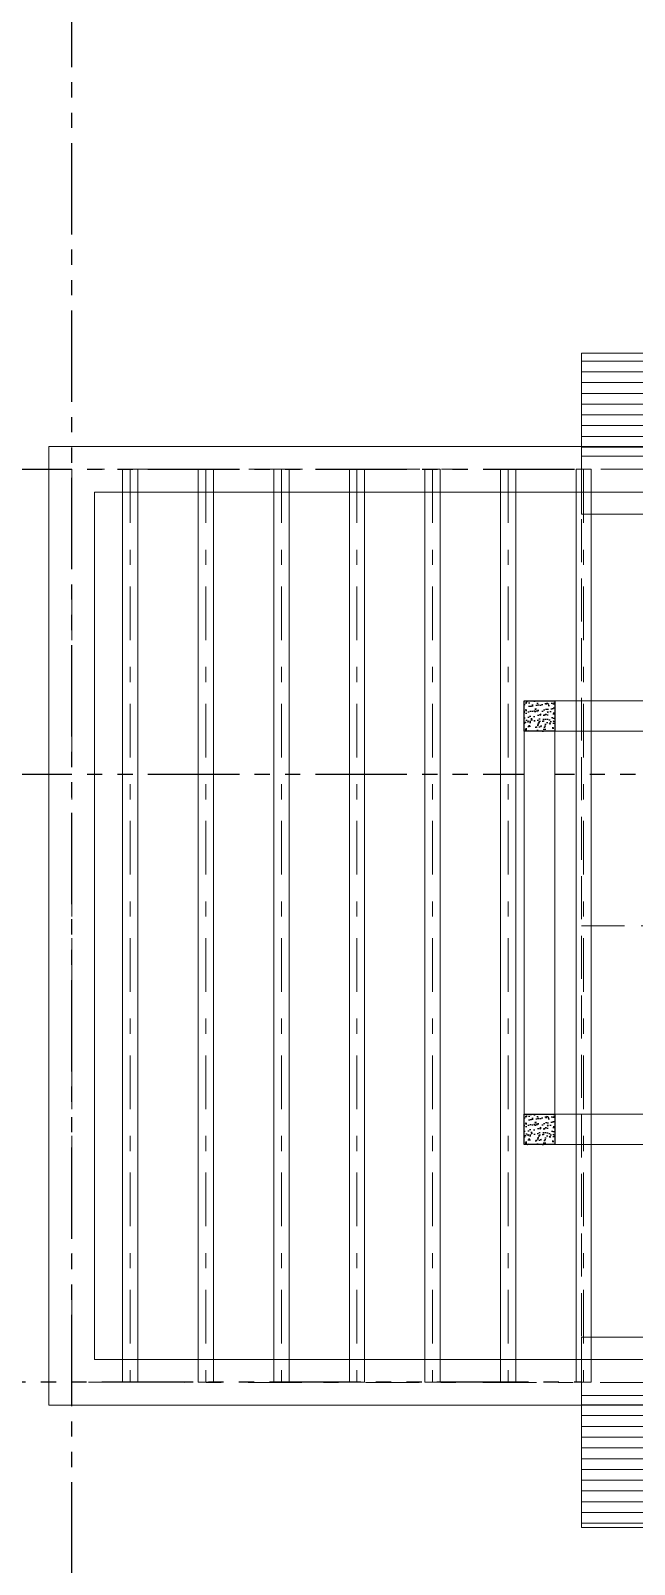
# Model space of a CAD drawing. Header units: metres. Extents: x -6.1 to 26.1, y -10.1 to 14.1.
# Drawn here: x -0.27 to 3.69, y -1.2 to 8.88 of the extents above; entities that cross this region are included whole.
import ezdxf

# ---------------------------------------------------------------- set-up
doc = ezdxf.new("R2010")
doc.units = ezdxf.units.M
doc.header["$MEASUREMENT"] = 0
for name, pattern in [('Xref_ Arq. TAP$0$Línea Oculta', [0.391222, 0.282222, -0.109]), ('Xref_ Arq. TAP$0$Punto & Raya', [0.670278, 0.352778, -0.176389, 0, -0.141111]), ('Xref_ Arq. TAP$0$Wipeout_Contour', [1, 0, -1]), ('Xref_Ejes$0$ACAD_ISO05W100', [33, 24, -3, 0, -3, 0, -3])]:
    doc.linetypes.add(name, pattern=pattern)
for name, color, linetype in [('VIGA', 3, 'Continuous'), ('Xref_ Arq. TAP$0$Estructura - Cubiertas', 7, 'Continuous'), ('Xref_ Arq. TAP$0$Estructura - Muros', 7, 'Continuous'), ('Xref_ Arq. TAP$0$Estructura - Vigas y Pilares', 7, 'Continuous'), ('Xref_Castillos CUB$0$Firme', 7, 'Continuous'), ('Xref_Castillos CUB$0$VIGA', 3, 'Continuous'), ('Xref_Ejes$0$00-EJES', 1, 'Xref_Ejes$0$ACAD_ISO05W100')]:
    doc.layers.add(name, color=color, linetype=linetype)
for name, color, linetype, lineweight in [('Xref_ Arq. TAP$0$Estructura - Cubiertas_Pluma_Nº__1', 7, 'Continuous', 13), ('Xref_ Arq. TAP$0$Estructura - Cubiertas_Pluma_Nº__2', 8, 'Continuous', 15), ('Xref_ Arq. TAP$0$Estructura - Muros_Pluma_Nº__1', 7, 'Continuous', 13), ('Xref_ Arq. TAP$0$Estructura - Muros_Pluma_Nº__163', 9, 'Continuous', 13)]:
    doc.layers.add(name, color=color, linetype=linetype, lineweight=lineweight)
doc.layers.add('Xref_ Arq. TAP$0$Estructura - Vigas y Pilares_Pluma_Nº__69', color=7, linetype='Continuous', lineweight=13, true_color=0x6a6a6a)
doc.layers.add('Xref_ Arq. TAP$0$Estructura - Vigas y Pilares_Pluma_Nº__90', color=7, linetype='Continuous', lineweight=13, true_color=0x6a6a6a)
pattern_1 = [(45, (0, 0), (-0.1272792, 0.1272792), [])]

# ---------------------------------------------------------------- blocks, each defined once
blk = doc.blocks.new('Xref_Ejes')
at = {"layer": 'Xref_Ejes$0$00-EJES', "ltscale": 0.025}
for p, q in [((0, -8.957), (0, 12.987)), ((-5, 6), (24.997, 6)), ((-5, 3.996), (24.997, 3.996)), ((24.997, 0), (-5, 0))]:
    blk.add_line(p, q, dxfattribs=at)
blk = doc.blocks.new('Xref_ Arq. TAP$0$Muro_4', base_point=(-6.511, 13.493))
at = {"color": 254, "linetype": 'Xref_ Arq. TAP$0$Wipeout_Contour', "lineweight": 0, "ltscale": 60.715775}
blk.add_wipeout([(-6.511, 13.493), (-7.685, 13.493), (-7.485, 13.293), (-6.711, 13.293)], dxfattribs=at).dxf.layer = 'Xref_ Arq. TAP$0$Estructura - Muros'
at = {"layer": 'Xref_ Arq. TAP$0$Estructura - Muros_Pluma_Nº__163', "linetype": 'Continuous'}
h = blk.add_hatch(dxfattribs=at)
h.set_pattern_fill('BLOQUE_MAMPOSTERÍA', color=256, style=0, pattern_type=2)
h.set_pattern_definition(pattern_1)
h.paths.add_polyline_path([(-6.511, 13.493), (-7.685, 13.493), (-7.485, 13.293), (-6.711, 13.293)])
at = {"layer": 'Xref_ Arq. TAP$0$Estructura - Muros_Pluma_Nº__1', "linetype": 'Continuous', "flags": 128}
for points in [[(-6.511, 13.493), (-7.685, 13.493)], [(-7.485, 13.293), (-6.711, 13.293)]]:
    blk.add_lwpolyline(points, dxfattribs=at)
blk = doc.blocks.new('Xref_ Arq. TAP$0$Muro_5', base_point=(-7.685, 13.493))
at = {"color": 254, "linetype": 'Xref_ Arq. TAP$0$Wipeout_Contour', "lineweight": 0, "ltscale": 57.104215}
blk.add_wipeout([(-7.685, 13.493), (-7.685, 10.576), (-7.485, 10.776), (-7.485, 13.293)], dxfattribs=at).dxf.layer = 'Xref_ Arq. TAP$0$Estructura - Muros'
at = {"layer": 'Xref_ Arq. TAP$0$Estructura - Muros_Pluma_Nº__163', "linetype": 'Continuous'}
h = blk.add_hatch(dxfattribs=at)
h.set_pattern_fill('BLOQUE_MAMPOSTERÍA', color=256, style=0, pattern_type=2)
h.set_pattern_definition(pattern_1)
h.paths.add_polyline_path([(-7.685, 13.493), (-7.685, 10.576), (-7.485, 10.776), (-7.485, 13.293)])
at = {"layer": 'Xref_ Arq. TAP$0$Estructura - Muros_Pluma_Nº__1', "linetype": 'Continuous', "flags": 128}
for points in [[(-7.685, 13.493), (-7.685, 10.576)], [(-7.485, 10.776), (-7.485, 13.293)]]:
    blk.add_lwpolyline(points, dxfattribs=at)
blk = doc.blocks.new('Xref_ Arq. TAP$0$Muro_6', base_point=(-7.685, 10.576))
at = {"color": 254, "linetype": 'Xref_ Arq. TAP$0$Wipeout_Contour', "lineweight": 0, "ltscale": 51.381638}
blk.add_wipeout([(-7.685, 10.576), (-6.511, 10.576), (-6.711, 10.776), (-7.485, 10.776)], dxfattribs=at).dxf.layer = 'Xref_ Arq. TAP$0$Estructura - Muros'
at = {"layer": 'Xref_ Arq. TAP$0$Estructura - Muros_Pluma_Nº__1', "linetype": 'Continuous', "flags": 128}
for points in [[(-6.711, 10.776), (-7.485, 10.776)], [(-7.685, 10.576), (-6.511, 10.576)]]:
    blk.add_lwpolyline(points, dxfattribs=at)
blk = doc.blocks.new('Xref_ Arq. TAP$0$Muro_8', base_point=(-6.511, 13.493))
at = {"color": 254, "linetype": 'Xref_ Arq. TAP$0$Wipeout_Contour', "lineweight": 0, "ltscale": 60.737296}
blk.add_wipeout([(-6.511, 13.493), (-7.685, 13.493), (-7.685, 13.293), (-6.511, 13.293)], dxfattribs=at).dxf.layer = 'Xref_ Arq. TAP$0$Estructura - Muros'
at = {"layer": 'Xref_ Arq. TAP$0$Estructura - Muros_Pluma_Nº__1', "linetype": 'Continuous', "flags": 128}
for points in [[(-6.511, 13.493), (-7.685, 13.493)], [(-7.485, 13.293), (-6.711, 13.293)]]:
    blk.add_lwpolyline(points, dxfattribs=at)
blk = doc.blocks.new('Xref_ Arq. TAP$0$Muro_9', base_point=(-7.685, 13.493))
at = {"color": 254, "linetype": 'Xref_ Arq. TAP$0$Wipeout_Contour', "lineweight": 0, "ltscale": 57.122778}
blk.add_wipeout([(-7.685, 13.493), (-7.685, 10.576), (-7.485, 10.576), (-7.485, 13.493)], dxfattribs=at).dxf.layer = 'Xref_ Arq. TAP$0$Estructura - Muros'
at = {"layer": 'Xref_ Arq. TAP$0$Estructura - Muros_Pluma_Nº__1', "linetype": 'Continuous', "flags": 128}
for points in [[(-7.685, 13.493), (-7.685, 10.576)], [(-7.485, 10.776), (-7.485, 13.293)]]:
    blk.add_lwpolyline(points, dxfattribs=at)
blk = doc.blocks.new('Xref_ Arq. TAP$0$Cubierta_1', base_point=(10.292, 15.776))
at = {"layer": 'Xref_ Arq. TAP$0$Estructura - Cubiertas_Pluma_Nº__2', "linetype": 'Continuous'}
h = blk.add_hatch(dxfattribs=at)
h.set_pattern_fill('TEJA', color=256, style=0, pattern_type=2)
h.set_pattern_definition([(180, (1.49139, 12.01387), (0, 0.0707107), [])])
h.paths.add_polyline_path([(5.089, 15.101), (5.089, 15.776), (-7.309, 15.776), (-7.309, 15.101)])
h = blk.add_hatch(dxfattribs=at)
h.set_pattern_fill('TEJA', color=256, style=0, pattern_type=2)
h.set_pattern_definition([(360, (1.49139, 12.01387), (0, 0.0707107), [])])
h.paths.add_polyline_path([(-7.309, 8.927), (-7.309, 8.06), (10.292, 8.06), (10.292, 8.927), (8.084, 8.927), (8.084, 8.879), (6.507, 8.879), (6.507, 8.927), (4.118, 8.927), (4.118, 8.879), (2.541, 8.879), (2.541, 8.927), (0.115, 8.927), (0.115, 8.879), (-1.462, 8.879), (-1.462, 8.927), (-3.882, 8.927), (-3.882, 8.879), (-5.459, 8.879), (-5.459, 8.927)])
at = {"layer": 'Xref_ Arq. TAP$0$Estructura - Cubiertas_Pluma_Nº__2', "linetype": 'Continuous', "flags": 128}
for points in [[(-7.309, 15.776), (5.089, 15.776)], [(-7.309, 15.101), (-7.309, 15.776)], [(-7.309, 8.06), (-7.309, 8.927)], [(10.292, 8.06), (-7.309, 8.06)]]:
    blk.add_lwpolyline(points, dxfattribs=at)
at = {"layer": 'Xref_ Arq. TAP$0$Estructura - Cubiertas_Pluma_Nº__2', "linetype": 'Xref_ Arq. TAP$0$Línea Oculta', "flags": 128}
blk.add_lwpolyline([(-7.309, 12.014), (10.292, 12.014)], dxfattribs=at)
at = {"color": 254, "linetype": 'Xref_ Arq. TAP$0$Wipeout_Contour', "lineweight": 0, "ltscale": 64.798625}
blk.add_wipeout([(-7.309, 15.101), (-7.309, 14.718), (5.089, 14.718), (5.089, 15.101)], dxfattribs=at).dxf.layer = 'Xref_ Arq. TAP$0$Estructura - Cubiertas'
at = {"color": 254, "linetype": 'Xref_ Arq. TAP$0$Wipeout_Contour', "lineweight": 0, "ltscale": 44.767954}
blk.add_wipeout([(-7.309, 8.927), (-5.459, 8.927), (-5.459, 9.31), (-7.309, 9.31)], dxfattribs=at).dxf.layer = 'Xref_ Arq. TAP$0$Estructura - Cubiertas'
at = {"layer": 'Xref_ Arq. TAP$0$Estructura - Cubiertas_Pluma_Nº__1', "linetype": 'Continuous'}
for p, q in [((-7.309, 15.101), (-7.309, 14.718)), ((5.089, 15.101), (-7.309, 15.101)), ((5.089, 14.718), (-7.309, 14.718)), ((-7.309, 9.31), (-7.309, 8.927)), ((-5.459, 9.31), (-7.309, 9.31)), ((-5.459, 8.927), (-7.309, 8.927))]:
    blk.add_line(p, q, dxfattribs=at)
at = {"layer": 'Xref_ Arq. TAP$0$Estructura - Cubiertas_Pluma_Nº__2', "linetype": 'Xref_ Arq. TAP$0$Línea Oculta', "flags": 128}
blk.add_lwpolyline([(-7.309, 8.927), (-7.309, 12.014), (-7.309, 15.101)], dxfattribs=at)
blk = doc.blocks.new('Xref_ Arq. TAP$0$Viga_1', base_point=(9.342, 9.01))
at = {"layer": 'Xref_ Arq. TAP$0$Estructura - Vigas y Pilares_Pluma_Nº__69', "linetype": 'Xref_ Arq. TAP$0$Punto & Raya'}
blk.add_line((9.342, 9.01), (-10.655, 9.014), dxfattribs=at)
at = {"layer": 'Xref_ Arq. TAP$0$Estructura - Vigas y Pilares_Pluma_Nº__90', "linetype": 'Continuous'}
for p, q in [((-6.805, 9.163), (-10.505, 9.164)), ((9.492, 8.86), (-10.805, 8.864))]:
    blk.add_line(p, q, dxfattribs=at)
blk = doc.blocks.new('Xref_ Arq. TAP$0$Viga_6', base_point=(-10.655, 15.014))
at = {"layer": 'Xref_ Arq. TAP$0$Estructura - Vigas y Pilares_Pluma_Nº__69', "linetype": 'Xref_ Arq. TAP$0$Punto & Raya'}
blk.add_line((-10.655, 15.014), (-10.655, 9.014), dxfattribs=at)
at = {"layer": 'Xref_ Arq. TAP$0$Estructura - Vigas y Pilares_Pluma_Nº__90', "linetype": 'Continuous'}
for p, q in [((-10.805, 15.164), (-10.805, 8.864)), ((-10.505, 14.864), (-10.505, 9.164))]:
    blk.add_line(p, q, dxfattribs=at)
blk = doc.blocks.new('Xref_ Arq. TAP$0$Viga_7', base_point=(5.495, 15.012))
at = {"layer": 'Xref_ Arq. TAP$0$Estructura - Vigas y Pilares_Pluma_Nº__69', "linetype": 'Xref_ Arq. TAP$0$Punto & Raya'}
blk.add_line((5.495, 15.012), (-10.655, 15.014), dxfattribs=at)
at = {"layer": 'Xref_ Arq. TAP$0$Estructura - Vigas y Pilares_Pluma_Nº__90', "linetype": 'Continuous'}
for p, q in [((-6.804, 15.163), (-10.805, 15.164)), ((-6.804, 14.863), (-10.505, 14.864))]:
    blk.add_line(p, q, dxfattribs=at)
blk = doc.blocks.new('Xref_ Arq. TAP$0$Viga_12', base_point=(-10.271, 15.014))
at = {"layer": 'Xref_ Arq. TAP$0$Estructura - Vigas y Pilares_Pluma_Nº__69', "linetype": 'Xref_ Arq. TAP$0$Punto & Raya'}
blk.add_line((-10.271, 15.014), (-10.271, 9.014), dxfattribs=at)
at = {"layer": 'Xref_ Arq. TAP$0$Estructura - Vigas y Pilares_Pluma_Nº__90', "linetype": 'Continuous'}
for p, q in [((-10.321, 15.014), (-10.321, 9.014)), ((-10.321, 15.014), (-10.221, 15.014)), ((-10.221, 15.014), (-10.221, 9.014)), ((-10.321, 9.014), (-10.221, 9.014))]:
    blk.add_line(p, q, dxfattribs=at)
blk = doc.blocks.new('Xref_ Arq. TAP$0$Viga_13', base_point=(-9.775, 15.014))
at = {"layer": 'Xref_ Arq. TAP$0$Estructura - Vigas y Pilares_Pluma_Nº__69', "linetype": 'Xref_ Arq. TAP$0$Punto & Raya'}
blk.add_line((-9.775, 15.014), (-9.775, 9.014), dxfattribs=at)
at = {"layer": 'Xref_ Arq. TAP$0$Estructura - Vigas y Pilares_Pluma_Nº__90', "linetype": 'Continuous'}
for p, q in [((-9.825, 15.014), (-9.825, 9.014)), ((-9.825, 15.014), (-9.725, 15.014)), ((-9.725, 15.014), (-9.725, 9.014)), ((-9.825, 9.014), (-9.725, 9.014))]:
    blk.add_line(p, q, dxfattribs=at)
blk = doc.blocks.new('Xref_ Arq. TAP$0$Viga_14', base_point=(-9.279, 15.014))
at = {"layer": 'Xref_ Arq. TAP$0$Estructura - Vigas y Pilares_Pluma_Nº__69', "linetype": 'Xref_ Arq. TAP$0$Punto & Raya'}
blk.add_line((-9.279, 15.014), (-9.279, 9.014), dxfattribs=at)
at = {"layer": 'Xref_ Arq. TAP$0$Estructura - Vigas y Pilares_Pluma_Nº__90', "linetype": 'Continuous'}
for p, q in [((-9.329, 15.014), (-9.329, 9.014)), ((-9.329, 15.014), (-9.229, 15.014)), ((-9.229, 15.014), (-9.229, 9.014)), ((-9.329, 9.014), (-9.229, 9.014))]:
    blk.add_line(p, q, dxfattribs=at)
blk = doc.blocks.new('Xref_ Arq. TAP$0$Viga_15', base_point=(-8.783, 15.014))
at = {"layer": 'Xref_ Arq. TAP$0$Estructura - Vigas y Pilares_Pluma_Nº__69', "linetype": 'Xref_ Arq. TAP$0$Punto & Raya'}
blk.add_line((-8.783, 15.014), (-8.783, 9.014), dxfattribs=at)
at = {"layer": 'Xref_ Arq. TAP$0$Estructura - Vigas y Pilares_Pluma_Nº__90', "linetype": 'Continuous'}
for p, q in [((-8.833, 15.014), (-8.833, 9.014)), ((-8.833, 15.014), (-8.733, 15.014)), ((-8.733, 15.014), (-8.733, 9.014)), ((-8.833, 9.014), (-8.733, 9.014))]:
    blk.add_line(p, q, dxfattribs=at)
blk = doc.blocks.new('Xref_ Arq. TAP$0$Viga_16', base_point=(-8.287, 15.014))
at = {"layer": 'Xref_ Arq. TAP$0$Estructura - Vigas y Pilares_Pluma_Nº__69', "linetype": 'Xref_ Arq. TAP$0$Punto & Raya'}
blk.add_line((-8.287, 15.014), (-8.287, 9.014), dxfattribs=at)
at = {"layer": 'Xref_ Arq. TAP$0$Estructura - Vigas y Pilares_Pluma_Nº__90', "linetype": 'Continuous'}
for p, q in [((-8.337, 15.014), (-8.337, 9.014)), ((-8.337, 15.014), (-8.237, 15.014)), ((-8.237, 15.014), (-8.237, 9.014)), ((-8.337, 9.014), (-8.237, 9.014))]:
    blk.add_line(p, q, dxfattribs=at)
blk = doc.blocks.new('Xref_ Arq. TAP$0$Viga_17', base_point=(-7.791, 15.014))
at = {"layer": 'Xref_ Arq. TAP$0$Estructura - Vigas y Pilares_Pluma_Nº__69', "linetype": 'Xref_ Arq. TAP$0$Punto & Raya'}
blk.add_line((-7.791, 15.014), (-7.791, 9.014), dxfattribs=at)
at = {"layer": 'Xref_ Arq. TAP$0$Estructura - Vigas y Pilares_Pluma_Nº__90', "linetype": 'Continuous'}
for p, q in [((-7.841, 15.014), (-7.841, 9.014)), ((-7.841, 15.014), (-7.741, 15.014)), ((-7.741, 15.014), (-7.741, 9.014)), ((-7.841, 9.014), (-7.741, 9.014))]:
    blk.add_line(p, q, dxfattribs=at)
blk = doc.blocks.new('Xref_ Arq. TAP$0$Viga_18', base_point=(-7.295, 15.014))
at = {"layer": 'Xref_ Arq. TAP$0$Estructura - Vigas y Pilares_Pluma_Nº__69', "linetype": 'Xref_ Arq. TAP$0$Punto & Raya'}
blk.add_line((-7.295, 15.014), (-7.295, 9.014), dxfattribs=at)
at = {"layer": 'Xref_ Arq. TAP$0$Estructura - Vigas y Pilares_Pluma_Nº__90', "linetype": 'Continuous'}
for p, q in [((-7.345, 15.014), (-7.345, 9.014)), ((-7.345, 15.014), (-7.245, 15.014)), ((-7.245, 15.014), (-7.245, 9.014)), ((-7.345, 9.014), (-7.245, 9.014))]:
    blk.add_line(p, q, dxfattribs=at)
blk = doc.blocks.new('Xref_ Arq. TAP')
at = {"layer": 'Xref_ Arq. TAP$0$Estructura - Muros'}
blk.add_blockref('Xref_ Arq. TAP$0$Muro_4', (4.144, 4.479), dxfattribs=at)
at = {"layer": 'Xref_ Arq. TAP$0$Estructura - Vigas y Pilares', "color": 251, "lineweight": 13, "true_color": 0x6a6a6a}
for name, p in [('Xref_ Arq. TAP$0$Viga_6', (0, 6)), ('Xref_ Arq. TAP$0$Viga_12', (0.384, 6)), ('Xref_ Arq. TAP$0$Viga_13', (0.88, 6)), ('Xref_ Arq. TAP$0$Viga_14', (1.376, 6)), ('Xref_ Arq. TAP$0$Viga_15', (1.872, 6)), ('Xref_ Arq. TAP$0$Viga_16', (2.368, 6)), ('Xref_ Arq. TAP$0$Viga_17', (2.864, 6))]:
    blk.add_blockref(name, p, dxfattribs=at)
at = {"layer": 'Xref_ Arq. TAP$0$Estructura - Muros'}
blk.add_blockref('Xref_ Arq. TAP$0$Muro_5', (2.97, 4.479), dxfattribs=at)
for name, p in [('Xref_ Arq. TAP$0$Muro_8', (4.144, 4.479)), ('Xref_ Arq. TAP$0$Muro_6', (2.97, 1.562))]:
    blk.add_blockref(name, p, dxfattribs=at)
at = {"layer": 'Xref_ Arq. TAP$0$Estructura - Cubiertas', "color": 8, "linetype": 'Continuous', "lineweight": 15}
blk.add_blockref('Xref_ Arq. TAP$0$Cubierta_1', (20.947, 6.762), dxfattribs=at)
at = {"layer": 'Xref_ Arq. TAP$0$Estructura - Muros'}
blk.add_blockref('Xref_ Arq. TAP$0$Muro_9', (2.97, 4.479), dxfattribs=at)
at = {"layer": 'Xref_ Arq. TAP$0$Estructura - Vigas y Pilares', "color": 251, "lineweight": 13, "true_color": 0x6a6a6a}
for name, p in [('Xref_ Arq. TAP$0$Viga_7', (16.15, 5.998)), ('Xref_ Arq. TAP$0$Viga_18', (3.36, 6)), ('Xref_ Arq. TAP$0$Viga_1', (19.997, -0.004))]:
    blk.add_blockref(name, p, dxfattribs=at)
blk = doc.blocks.new('Xref_Castillos CUB')
at = {"layer": 'Xref_Castillos CUB$0$Firme'}
h = blk.add_hatch(dxfattribs=at)
h.set_pattern_fill('AR-CONC', color=1, scale=0.01)
h.set_pattern_definition([(50, (-1.774524, 1.87116), (0.071726, -0.0062752), [0.0075, -0.0825]), (355, (-1.774524, 1.87116), (-0.0138751, 0.0752192), [0.006, -0.066]), (100.4514, (-1.76855, 1.87064), (0.0578509, 0.068944), [0.006374, -0.0701142]), (46.1842, (-1.774524, 1.89116), (0.1067241, -0.0165519), [0.01125, -0.12375]), (96.6356, (-1.76563, 1.88978), (0.0934662, 0.0974119), [0.009561, -0.1051714]), (351.1842, (-1.77452, 1.89116), (0.0934662, 0.0974119), [0.009, -0.099]), (21, (-1.764524, 1.88616), (0.0596907, -0.0402619), [0.0075, -0.0825]), (326, (-1.764524, 1.88616), (0.0243315, 0.072515), [0.006, -0.066]), (71.4514, (-1.75955, 1.88281), (0.0840222, 0.0322531), [0.006374, -0.0701142]), (37.5, (-1.774524, 1.871162), (0.00121599, 0.03328939), [0, -0.0652, 0, -0.067, 0, -0.06625]), (7.5, (-1.774524, 1.871162), (0.02630695, 0.03944117), [0, -0.0382, 0, -0.0637, 0, -0.02525]), (327.5, (-1.796824, 1.871162), (0.05338224, -0.00225549), [0, -0.025, 0, -0.078, 0, -0.1035]), (317.5, (-1.806824, 1.87116), (0.0583186, 0.0100105), [0, -0.0325, 0, -0.0518, 0, -0.0735])])
h.paths.add_polyline_path([(3.17, 4.479), (2.97, 4.479), (2.97, 4.279), (3.17, 4.279)])
h = blk.add_hatch(dxfattribs=at)
h.set_pattern_fill('AR-CONC', color=1, scale=0.01)
h.set_pattern_definition([(50, (-1.774524, -0.845905), (0.071726, -0.0062752), [0.0075, -0.0825]), (355, (-1.774524, -0.845905), (-0.0138751, 0.0752192), [0.006, -0.066]), (100.4514, (-1.76855, -0.84643), (0.0578509, 0.068944), [0.006374, -0.0701142]), (46.1842, (-1.774524, -0.825905), (0.1067241, -0.0165519), [0.01125, -0.12375]), (96.6356, (-1.76563, -0.82728), (0.0934662, 0.0974119), [0.009561, -0.1051714]), (351.1842, (-1.77452, -0.8259), (0.0934662, 0.0974119), [0.009, -0.099]), (21, (-1.764524, -0.830905), (0.0596907, -0.0402619), [0.0075, -0.0825]), (326, (-1.764524, -0.830905), (0.0243315, 0.072515), [0.006, -0.066]), (71.4514, (-1.75955, -0.83426), (0.0840222, 0.0322531), [0.006374, -0.0701142]), (37.5, (-1.774524, -0.845905), (0.00121599, 0.03328939), [0, -0.0652, 0, -0.067, 0, -0.06625]), (7.5, (-1.774524, -0.845905), (0.02630695, 0.03944117), [0, -0.0382, 0, -0.0637, 0, -0.02525]), (327.5, (-1.796824, -0.845905), (0.05338224, -0.00225549), [0, -0.025, 0, -0.078, 0, -0.1035]), (317.5, (-1.806824, -0.845905), (0.0583186, 0.0100105), [0, -0.0325, 0, -0.0518, 0, -0.0735])])
h.paths.add_polyline_path([(3.17, 1.762), (2.97, 1.762), (2.97, 1.562), (3.17, 1.562)])
at = {"layer": 'Xref_Castillos CUB$0$VIGA', "color": 1}
for points in [[(2.97, 4.479), (3.17, 4.479), (3.17, 4.279), (2.97, 4.279)], [(2.97, 1.762), (3.17, 1.762), (3.17, 1.562), (2.97, 1.562)]]:
    blk.add_lwpolyline(points, close=True, dxfattribs=at)

msp = doc.modelspace()

# ---------------------------------------------------------------- block references
msp.add_blockref('Xref_Ejes', (0, 0))

# ---------------------------------------------------------------- next in the draw order: block references
at = {"layer": 'VIGA'}
msp.add_blockref('Xref_ Arq. TAP', (0, 0), dxfattribs=at)

# ---------------------------------------------------------------- next in the draw order: block references
msp.add_blockref('Xref_Castillos CUB', (0, 0), dxfattribs=at)

doc.saveas('drawing.dxf')
